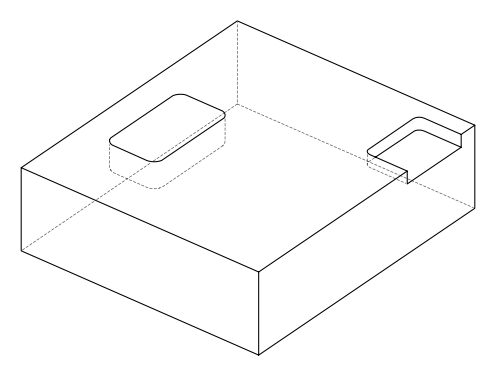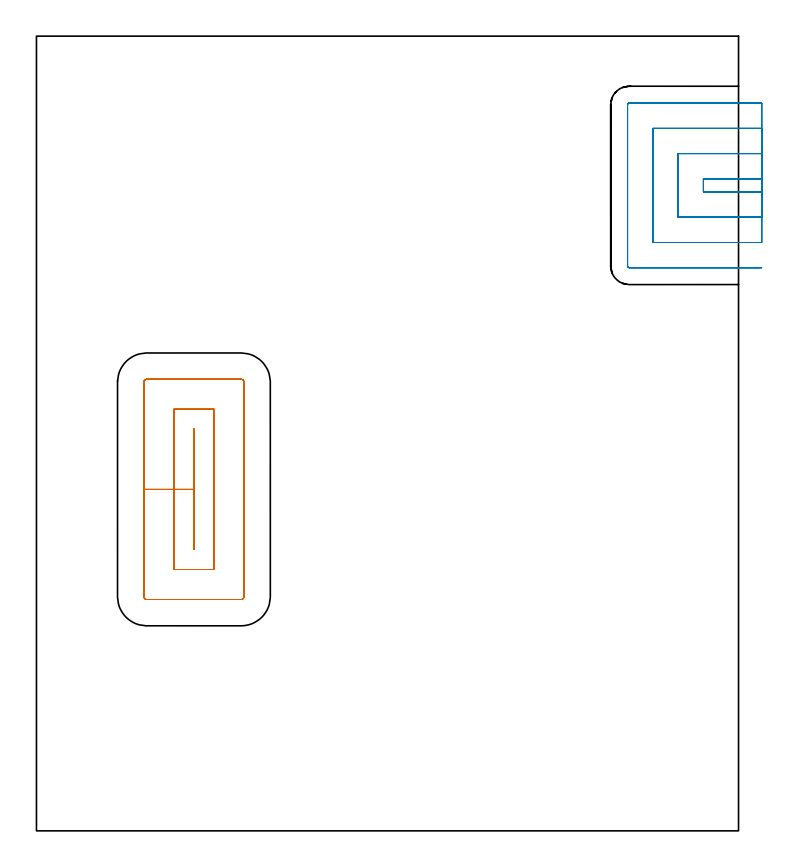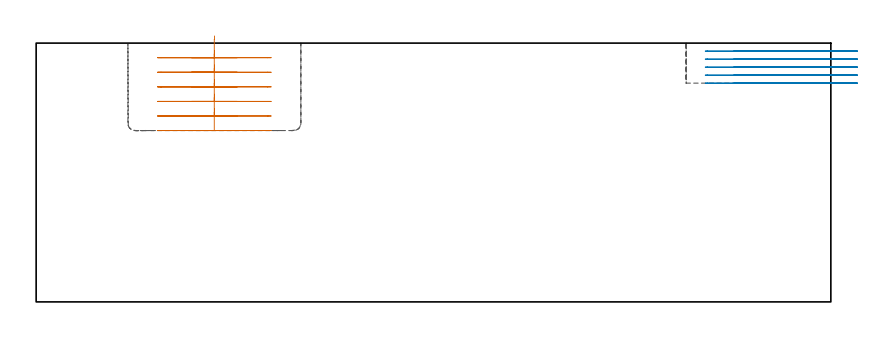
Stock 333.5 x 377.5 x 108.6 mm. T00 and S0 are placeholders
(PLAN: 2 operations, 1 tool changes, 16.6 min)
(1 MILL_RECTANGULAR_POCKET | POCKET_RECTANGULAR_STRAIGHT | NXT0201_007 | Follow Part, ap 6.25, ae 75% | 8.45 min | 338337 mm3)
(2 MILL_SLOT | SLOT_PARTIAL_RECTANGULAR | NXT0201_012 | Follow Part, ap 4, ae 75% | 8.13 min | 95509 mm3)
(TOOL NXT0201_007 | ENDMILL 25mm [R216.25-25050GCK54P 1620] | D25 R3 FL54 Z5)
(TOOL NXT0201_012 | ENDMILL 16mm [2P460-1600-NA 1630] | D16 FL38 Z6)
(OP 1 MILL_RECTANGULAR_POCKET)
G17 G21 G94 G90
T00 M6
G54
G17 G0 G90 X74.85 Y185.376 S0 M3
G43 Z118.6 H1
Z111.6
G94 G1 Y190.75 Z110.16 F250.
X74.75 Z110.133
Y162.2 Z102.483
Y133.65 F500.
X74.85
Y190.75
X74.75
Y162.2
X65.25
Y124.15
X84.35
Y200.25
X65.25
Y162.2
X51.
Y111.3
G3 X52.4 Y109.9 R1.4
G1 X97.2
G3 X98.6 Y111.3 R1.4
G1 Y213.1
G3 X97.2 Y214.5 R1.4
G1 X52.4
G3 X51. Y213.1 R1.4
G1 Y162.2
Y161.2
G0 X74.85 Y185.376 Z105.483
G1 Y190.75 Z104.043 F250.
X74.75 Z104.017
Y162.2 Z96.367
Y133.65 F500.
X74.85
Y190.75
X74.75
Y162.2
X65.25
Y124.15
X84.35
Y200.25
X65.25
Y162.2
X51.
Y111.3
G3 X52.4 Y109.9 R1.4
G1 X97.2
G3 X98.6 Y111.3 R1.4
G1 Y213.1
G3 X97.2 Y214.5 R1.4
G1 X52.4
G3 X51. Y213.1 R1.4
G1 Y162.2
Y161.2
G0 X74.85 Y185.376 Z99.367
G1 Y190.75 Z97.927 F250.
X74.75 Z97.9
Y162.2 Z90.25
Y133.65 F500.
X74.85
Y190.75
X74.75
Y162.2
X65.25
Y124.15
X84.35
Y200.25
X65.25
Y162.2
X51.
Y111.3
G3 X52.4 Y109.9 R1.4
G1 X97.2
G3 X98.6 Y111.3 R1.4
G1 Y213.1
G3 X97.2 Y214.5 R1.4
G1 X52.4
G3 X51. Y213.1 R1.4
G1 Y162.2
Y161.2
G0 X74.85 Y185.376 Z93.25
G1 Y190.75 Z91.81 F250.
X74.75 Z91.783
Y162.2 Z84.133
Y133.65 F500.
X74.85
Y190.75
X74.75
Y162.2
X65.25
Y124.15
X84.35
Y200.25
X65.25
Y162.2
X51.
Y111.3
G3 X52.4 Y109.9 R1.4
G1 X97.2
G3 X98.6 Y111.3 R1.4
G1 Y213.1
G3 X97.2 Y214.5 R1.4
G1 X52.4
G3 X51. Y213.1 R1.4
G1 Y162.2
Y161.2
G0 X74.85 Y185.376 Z87.133
G1 Y190.75 Z85.693 F250.
X74.75 Z85.667
Y162.2 Z78.017
Y133.65 F500.
X74.85
Y190.75
X74.75
Y162.2
X65.25
Y124.15
X84.35
Y200.25
X65.25
Y162.2
X51.
Y111.3
G3 X52.4 Y109.9 R1.4
G1 X97.2
G3 X98.6 Y111.3 R1.4
G1 Y213.1
G3 X97.2 Y214.5 R1.4
G1 X52.4
G3 X51. Y213.1 R1.4
G1 Y162.2
Y161.2
G0 X74.85 Y185.376 Z81.017
G1 Y190.75 Z79.577 F250.
X74.75 Z79.55
Y162.2 Z71.9
Y133.65 F500.
X74.85
Y190.75
X74.75
Y162.2
X65.25
Y124.15
X84.35
Y200.25
X65.25
Y162.2
X51.
Y111.3
G3 X52.4 Y109.9 R1.4
G1 X97.2
G3 X98.6 Y111.3 R1.4
G1 Y213.1
G3 X97.2 Y214.5 R1.4
G1 X52.4
G3 X51. Y213.1 R1.4
G1 Y162.2
Y161.2
G0 Z118.6
M5
M2
(OP 2 MILL_SLOT)
G17 G21 G94 G90
T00 M6
G54
G17 G0 G90 X344.5 Y309.7 S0 M3
G43 Z118.6 H1
Z105.24
G94 G1 X341.5 F250.
X316.8 F500.
Y303.5
X341.5
X344.5 F250.
Y321.7
X341.5
X304.8 F500.
Y291.5
X341.5
X344.5 F250.
Y333.7
X341.5
X292.8 F500.
Y279.5
X341.5
X344.5 F250.
Y345.7
X341.5
X281.6 F500.
G3 X280.8 Y344.9 R0.8
G1 Y268.3
G3 X281.6 Y267.5 R0.8
G1 X341.5
X344.5 F250.
G0 Y309.7 Z101.88
G1 X341.5
X316.8 F500.
Y303.5
X341.5
X344.5 F250.
Y321.7
X341.5
X304.8 F500.
Y291.5
X341.5
X344.5 F250.
Y333.7
X341.5
X292.8 F500.
Y279.5
X341.5
X344.5 F250.
Y345.7
X341.5
X281.6 F500.
G3 X280.8 Y344.9 R0.8
G1 Y268.3
G3 X281.6 Y267.5 R0.8
G1 X341.5
X344.5 F250.
G0 Y309.7 Z98.52
G1 X341.5
X316.8 F500.
Y303.5
X341.5
X344.5 F250.
Y321.7
X341.5
X304.8 F500.
Y291.5
X341.5
X344.5 F250.
Y333.7
X341.5
X292.8 F500.
Y279.5
X341.5
X344.5 F250.
Y345.7
X341.5
X281.6 F500.
G3 X280.8 Y344.9 R0.8
G1 Y268.3
G3 X281.6 Y267.5 R0.8
G1 X341.5
X344.5 F250.
G0 Y309.7 Z95.16
G1 X341.5
X316.8 F500.
Y303.5
X341.5
X344.5 F250.
Y321.7
X341.5
X304.8 F500.
Y291.5
X341.5
X344.5 F250.
Y333.7
X341.5
X292.8 F500.
Y279.5
X341.5
X344.5 F250.
Y345.7
X341.5
X281.6 F500.
G3 X280.8 Y344.9 R0.8
G1 Y268.3
G3 X281.6 Y267.5 R0.8
G1 X341.5
X344.5 F250.
G0 Y309.7 Z91.8
G1 X341.5
X316.8 F500.
Y303.5
X341.5
X344.5 F250.
Y321.7
X341.5
X304.8 F500.
Y291.5
X341.5
X344.5 F250.
Y333.7
X341.5
X292.8 F500.
Y279.5
X341.5
X344.5 F250.
Y345.7
X341.5
X281.6 F500.
G3 X280.8 Y344.9 R0.8
G1 Y268.3
G3 X281.6 Y267.5 R0.8
G1 X341.5
X344.5 F250.
G0 Z118.6
M5
M2
